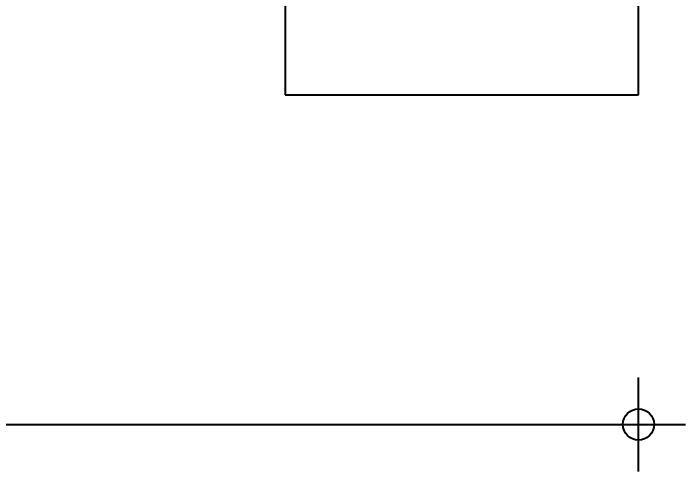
# Model space of a CAD drawing. Header units: metres. Extents: x -46 to 153, y -1 to 83.
# Drawn here: x -34.161 to -32.733, y 42.197 to 43.169 of the extents above; entities that cross this region are included whole.
import ezdxf

# ---------------------------------------------------------------- set-up
doc = ezdxf.new("R2010")
doc.units = ezdxf.units.M
doc.header["$LTSCALE"] = 0.018
doc.layers.add('DIMBLK', color=3, linetype='Continuous')
doc.styles.get("Standard").update_dxf_attribs({"font": 'ugtxt.shx'})
doc.dimstyles.new('CADWDOT', dxfattribs={"dimscale": 0.05, "dimtxt": 1.8, "dimasz": 0.08, "dimexe": 2, "dimexo": 0, "dimgap": 0.09, "dimtad": 0, "dimrnd": 0.001, "dimzin": 0, "dimdsep": 46, "dimtxsty": 'Standard', "dimblk": 'ARTDIM', "dimblk1": 'ARTDIM', "dimblk2": 'ARTDIM', "dimsah": 1, "dimcen": 0.09, "dimdle": 0.05, "dimse1": 1, "dimse2": 1, "dimadec": 0, "dimazin": 0, "dimtfac": 1, "dimtdec": 4, "dimtmove": 0, "dimatfit": 3, "dimldrblk": 'ARTDIM', "dimfxl": 0, "dimtvp": 0.9999, "dimtolj": 1, "dimtzin": 0, "dimarcsym": 0})

# ---------------------------------------------------------------- blocks, each defined once
blk = doc.blocks.new('ARTDIM')
at = {"layer": 'DIMBLK'}
for p, q in [((0, -24.9975), (0, 24.9975)), ((-24.9975, 0), (24.9975, 0))]:
    blk.add_line(p, q, dxfattribs=at)
blk.add_circle((0, 0), 8.25, dxfattribs=at)
blk = doc.blocks.new('*D134')
at = {"color": 0, "lineweight": -2, "transparency": 16777216}
blk.add_line((-44.8294, 42.2967), (-32.8374, 42.2967), dxfattribs=at)
at = {"layer": 'Defpoints', "color": 0, "transparency": 16777216}
for p in [(-44.8334, 42.9967), (-32.8334, 42.9967), (-32.8334, 42.2967)]:
    blk.add_point(p, dxfattribs=at)
at = {"color": 0, "lineweight": -2, "transparency": 16777216, "xscale": 0.004, "yscale": 0.004, "zscale": 0.004, "rotation": 180}
blk.add_blockref('ARTDIM', (-44.8334, 42.2967), dxfattribs=at)
at = {"color": 0, "lineweight": -2, "transparency": 16777216, "xscale": 0.004, "yscale": 0.004, "zscale": 0.004}
blk.add_blockref('ARTDIM', (-32.8334, 42.2967), dxfattribs=at)
at = {"color": 0, "transparency": 16777216, "insert": (-38.8334, 42.3867), "char_height": 0.09, "attachment_point": 5}
blk.add_mtext('\\A1;12.00', dxfattribs=at)

msp = doc.modelspace()

# ---------------------------------------------------------------- linework, layer by layer
for p, q in [((-32.8334, 42.9967), (-32.8334, 48.9967)), ((-33.5834, 43.2967), (-33.5834, 42.9967)), ((-33.5834, 42.9967), (-32.8334, 42.9967))]:
    msp.add_line(p, q)

# ---------------------------------------------------------------- dimensions: what is measured, and where the dimension line sits
dim = msp.add_linear_dim(base=(-32.8334, 42.2967), p1=(-44.8334, 42.9967), p2=(-32.8334, 42.9967), dimstyle='CADWDOT')
dim.commit()
dim.dimension.update_dxf_attribs({"geometry": '*D134', "text_midpoint": (-38.8334, 42.3867)})

doc.saveas('drawing.dxf')
